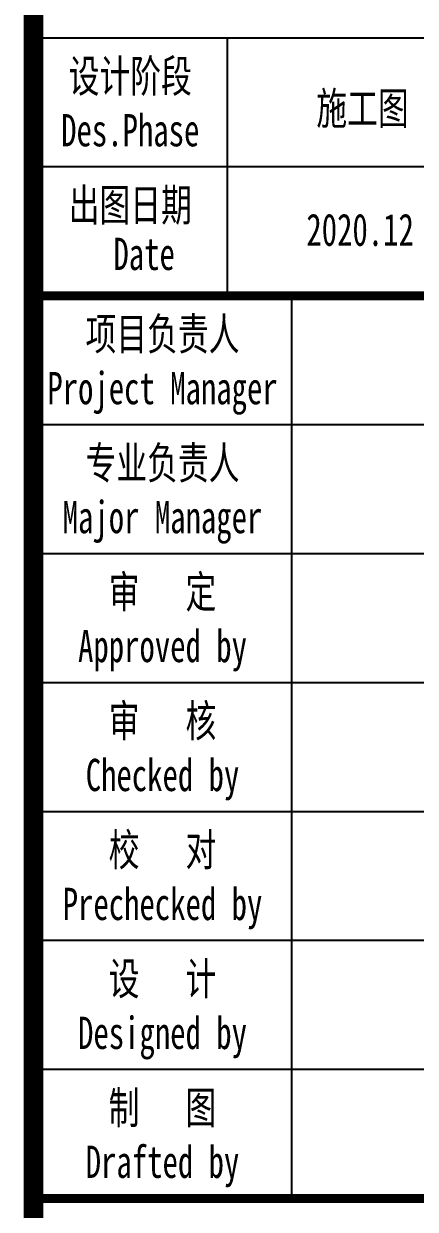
# Model space of a CAD drawing. Extents: x -33967 to 1773478, y -1022458 to -784650.
# Drawn here: x 364043 to 368282, y -866747 to -853905 of the extents above; entities that cross this region are included whole.
import ezdxf
from ezdxf.enums import TextEntityAlignment as Align

# ---------------------------------------------------------------- set-up
doc = ezdxf.new("R2010")
doc.units = 0
doc.header["$LTSCALE"] = 1000
doc.header["$MEASUREMENT"] = 0
doc.layers.add('PUB_TITLE', color=4, linetype='Continuous')
doc.layers.add('图框文字', color=120, linetype='Continuous')
doc.styles.add('_gyy_title_ST', font='', dxfattribs={"width": 0.8})
doc.styles.get('_gyy_title_ST').set_extended_font_data('SimSun')

msp = doc.modelspace()

# ---------------------------------------------------------------- linework, layer by layer
at = {"layer": 'PUB_TITLE'}
for p, q in [((373925.803031354, -854060.4507451633), (364148.8767813514, -854060.4507451633)), ((366243.932406354, -854060.4507451633), (366243.932406354, -856853.8582451632)), ((373925.803031354, -855457.1544951632), (364148.8767813481, -855457.1544951632)), ((366942.2814878421, -856853.8582451632), (366942.2814878421, -866630.7844951632)), ((373925.803031354, -858250.5619951632), (364148.876781354, -858250.5619951632)), ((373925.803031354, -859647.2657451632), (364148.876781354, -859647.2657451632)), ((373925.803031354, -861043.9694951633), (364148.8767813514, -861043.9694951633)), ((373925.803031354, -862440.6732451632), (364148.8767813514, -862440.6732451632)), ((373925.803031354, -863837.3769951633), (364148.8767813514, -863837.3769951633)), ((373925.803031354, -865234.0807451631), (364148.8767813514, -865234.0807451631))]:
    msp.add_line(p, q, dxfattribs=at)
at = {"layer": 'PUB_TITLE', "const_width": 212.121}
msp.add_lwpolyline([(364148.876781354, -793141.0191201633), (374047.8567813542, -793141.0191201633), (374047.8567813542, -874312.6551201632), (364148.876781354, -874312.6551201632)], close=True, dxfattribs=at)
at = {"layer": 'PUB_TITLE', "const_width": 97.76916472714754}
for points in [[(364148.8767813568, -856853.8582451632), (373925.803031354, -856853.8582451632)], [(364148.8767813514, -866630.7844951632), (373925.803031354, -866630.7844951632)]]:
    msp.add_lwpolyline(points, dxfattribs=at)

# ---------------------------------------------------------------- texts
at = {"layer": 'PUB_TITLE', "style": '_gyy_title_ST', "width": 0.7}
for s, p in [('设计阶段', (365196.404593854, -854647.0663201633)), ('Des.Phase', (365196.404593854, -855233.6609438388)), ('出图日期', (365196.404593854, -856043.7700701633)), ('Date', (365346.63239639, -856573.146924809)), ('项目负责人', (365545.5777378422, -857440.4738201633)), ('Project Manager', (365545.5777378422, -858027.087998406)), ('专业负责人', (365545.5777378422, -858837.1775701633)), ('Major Manager', (365545.5777378422, -859423.7917484092)), ('审   定', (365545.5981161934, -860233.8813201634)), ('Approved by', (365545.5777378422, -860820.4954984093)), ('审   核', (365545.5981161934, -861630.5850701632)), ('Checked by', (365545.5777378422, -862217.199248406)), ('校   对', (365545.5981161934, -863027.2888201633)), ('Prechecked by', (365545.5777378422, -863613.902998406)), ('设   计', (365545.5981161934, -864423.9925701633)), ('Designed by', (365545.5777378422, -865010.606748406)), ('制   图', (365545.5981161934, -865820.6963201633)), ('Drafted by', (365545.5777378422, -866407.310498406))]:
    msp.add_text(s, height=349.1755882972742, dxfattribs=at).set_placement(p, align=Align.CENTER)
at = {"layer": '图框文字', "color": 7, "style": '_gyy_title_ST', "width": 0.7}
for s, p in [('施工图', (367710.9490136961, -854996.8796121639)), ('2020.12', (367685.1115165781, -856311.4397210707))]:
    msp.add_text(s, height=349.1755883112412, dxfattribs=at).set_placement(p, align=Align.CENTER)

doc.saveas('drawing.dxf')
